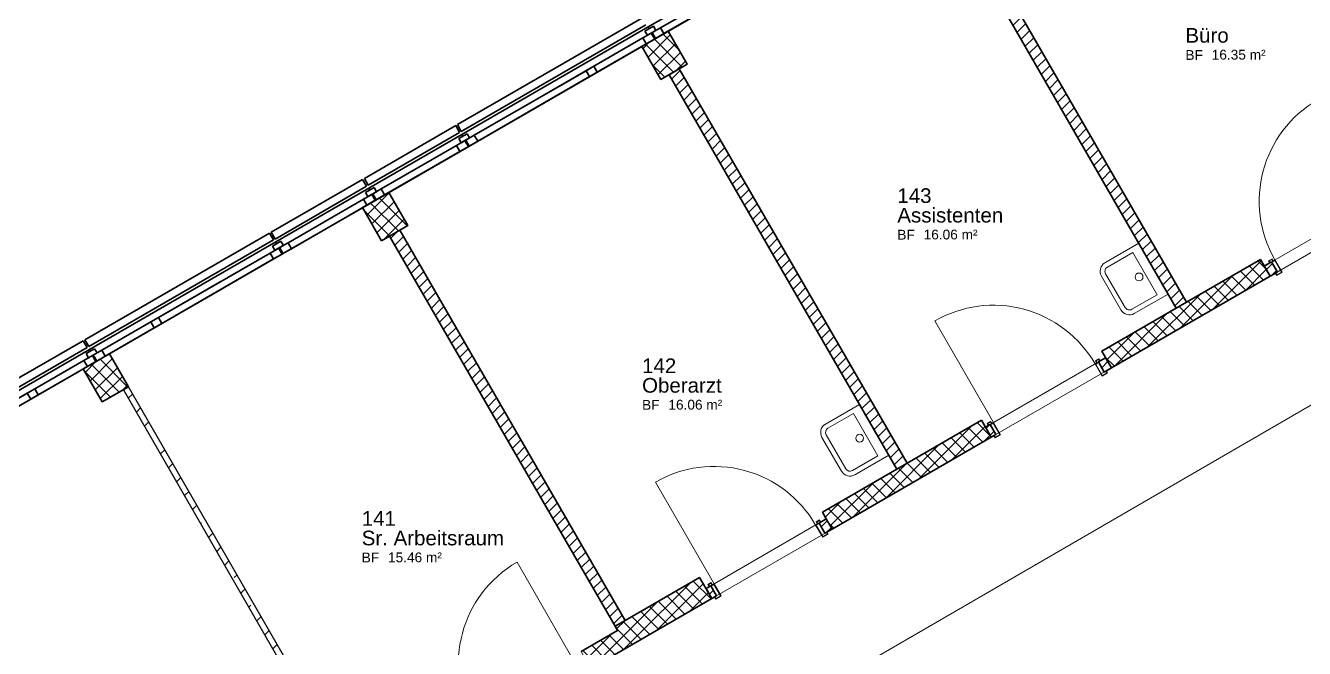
# Model space of a CAD drawing. Header units: centimetres. Extents: x -63 to 12757, y -227 to 7527.
# Drawn here: x 6162 to 7471, y 4216 to 4853 of the extents above; entities that cross this region are included whole.
import ezdxf

# ---------------------------------------------------------------- set-up
doc = ezdxf.new("R2010")
doc.units = ezdxf.units.CM
for name, color, linetype, lineweight in [('A----___H_HATCH', 252, 'Continuous', 9), ('A----___J_MARKEN', 252, 'Continuous', 15), ('A----___M_0', 7, 'Continuous', 9), ('A_E--___E_WAENDE', 7, 'Continuous', 35), ('A_E0-___E_DECKEN', 7, 'Continuous', 9), ('A_E2-___E_STUETZEN', 7, 'Continuous', 35), ('A_E5-___E_FENTUER', 252, 'Continuous', 9), ('A_I4-___E_SANITAER', 253, 'Continuous', 9), ('A_M1-___E_TRENNWAENDE', 7, 'Continuous', 25), ('A_Z20___E_RAUM', 255, 'Continuous', 9), ('A_Z21___T_RAUMTEXT', 7, 'Continuous', 15)]:
    doc.layers.add(name, color=color, linetype=linetype, lineweight=lineweight)
doc.styles.add('Arial_1', font='arial.ttf', dxfattribs={"height": 0.2})
doc.styles.add('Arial_2', font='arial.ttf', dxfattribs={"height": 10})
doc.styles.add('Arial_3', font='arial.ttf', dxfattribs={"height": 15})
pattern_1 = [(45, (0, 0), (-7.071068, 7.071068), []), (135, (0, 0), (-7.071068, -7.071068), [])]
pattern_2 = [(45, (0, 0), (-5.656854, 5.656854), [])]

# ---------------------------------------------------------------- blocks, each defined once
blk = doc.blocks.new('_Beton Eckig Typ - 39 x 31-V9-033O')
at = {"layer": 'A_E2-___E_STUETZEN'}
h = blk.add_hatch(dxfattribs=at)
h.set_pattern_fill('FP_12', color=256, style=0, pattern_type=2)
h.set_pattern_definition([(15, (-7651.016, -766.278), (-2.58819, 9.659258), []), (105, (-7651.016, -766.278), (-9.659258, -2.58819), [])])
h.paths.add_polyline_path([(-12.5, -17.5), (18.5, -17.5), (18.5, 21.5), (-12.5, 21.5)], flags=0)
for p, q in [((18.5, 21.5), (-12.5, 21.5)), ((-12.5, 21.5), (-12.5, -17.5)), ((18.5, -17.5), (18.5, 21.5)), ((-12.5, -17.5), (18.5, -17.5))]:
    blk.add_line(p, q, dxfattribs=at)
blk = doc.blocks.new('_Beton Eckig Typ - 39 x 31-V10-033O')
at = {"layer": 'A_E2-___E_STUETZEN'}
h = blk.add_hatch(dxfattribs=at)
h.set_pattern_fill('FP_13', color=256, style=0, pattern_type=2)
h.set_pattern_definition([(15, (-8311.015, -766.279), (-2.58819, 9.659258), []), (105, (-8311.015, -766.279), (-9.659258, -2.58819), [])])
h.paths.add_polyline_path([(-12.5, -17.5), (18.5, -17.5), (18.5, 21.5), (-12.5, 21.5), (-12.5, 10.3)], flags=0)
for p, q in [((18.5, 21.5), (-12.5, 21.5)), ((-12.5, 21.5), (-12.5, -17.5)), ((18.5, -17.5), (18.5, 21.5)), ((-12.5, -17.5), (18.5, -17.5))]:
    blk.add_line(p, q, dxfattribs=at)
blk = doc.blocks.new('_Zargentür 1-flg - 120 x 210-2022513-033O')
at = {"layer": 'A_E5-___E_FENTUER'}
for p, q in [((-60, 19.3), (-66.5, 19.3)), ((-66.5, 19.3), (-66.5, 16.8)), ((-66.5, 16.8), (-66, 16.8)), ((-66, 16.8), (-66, 18.8)), ((-66, 18.8), (-60.5, 18.8)), ((-60.5, 18.8), (-60.5, 5.3)), ((-60, 4.8), (-60, 19.3)), ((60, 19.3), (60, 4.8)), ((66.5, 19.3), (60, 19.3)), ((60.5, 5.3), (60.5, 18.8)), ((60.5, 18.8), (66, 18.8)), ((66, 18.8), (66, 16.8)), ((66, 16.8), (66.5, 16.8)), ((66.5, 16.8), (66.5, 19.3)), ((-65.5, 4.8), (-66, 4.8)), ((-66, 4.8), (-66, 2.3)), ((-66, 2.3), (-62, 2.3)), ((-65.5, 2.8), (-65.5, 4.8)), ((-62.5, 2.8), (-65.5, 2.8)), ((-60.5, 5.3), (-62.5, 5.3)), ((-62.5, 5.3), (-62.5, 2.8)), ((-62, 2.3), (-62, 4.8)), ((-62, 4.8), (-60, 4.8)), ((-60, 4.8), (-60, -115.2)), ((60, 4.8), (62, 4.8)), ((62.5, 5.3), (60.5, 5.3)), ((62, 4.8), (62, 2.3)), ((62, 2.3), (66, 2.3)), ((62.5, 2.8), (62.5, 5.3)), ((65.5, 2.8), (62.5, 2.8)), ((66, 4.8), (65.5, 4.8)), ((65.5, 4.8), (65.5, 2.8)), ((66, 2.3), (66, 4.8))]:
    blk.add_line(p, q, dxfattribs=at)
blk.add_arc((-60, 4.8), 120, 270, 0, dxfattribs=at)
blk = doc.blocks.new('_Zargentür 1-flg - 120 x 210-2022510-033O')
at = {"layer": 'A_E5-___E_FENTUER'}
for p, q in [((-60, -4.8), (-60, 115.2)), ((-66, -2.3), (-62, -2.3)), ((-66, -4.8), (-66, -2.3)), ((-65.5, -4.8), (-66, -4.8)), ((-65.5, -2.8), (-65.5, -4.8)), ((-62.5, -2.8), (-65.5, -2.8)), ((-62.5, -5.3), (-62.5, -2.8)), ((-60.5, -5.3), (-62.5, -5.3)), ((-62, -2.3), (-62, -4.8)), ((-62, -4.8), (-60, -4.8)), ((-60.5, -18.8), (-60.5, -5.3)), ((-60, -4.8), (-60, -19.3)), ((60, -4.8), (62, -4.8)), ((60, -19.3), (60, -4.8)), ((60.5, -5.3), (60.5, -18.8)), ((62.5, -5.3), (60.5, -5.3)), ((62, -2.3), (66, -2.3)), ((62, -4.8), (62, -2.3)), ((62.5, -2.8), (62.5, -5.3)), ((65.5, -2.8), (62.5, -2.8)), ((65.5, -4.8), (65.5, -2.8)), ((66, -4.8), (65.5, -4.8)), ((66, -2.3), (66, -4.8)), ((-66.5, -16.8), (-66, -16.8)), ((-66.5, -19.3), (-66.5, -16.8)), ((-60, -19.3), (-66.5, -19.3)), ((-66, -16.8), (-66, -18.8)), ((-66, -18.8), (-60.5, -18.8)), ((66.5, -19.3), (60, -19.3)), ((60.5, -18.8), (66, -18.8)), ((66, -16.8), (66.5, -16.8)), ((66, -18.8), (66, -16.8)), ((66.5, -16.8), (66.5, -19.3))]:
    blk.add_line(p, q, dxfattribs=at)
blk.add_arc((-60, -4.8), 120, 360, 90, dxfattribs=at)
blk = doc.blocks.new('_Waschbecken - 600 x 500-355373-033O')
at = {"layer": 'A_I4-___E_SANITAER'}
for p, q in [((32.6, 56), (-7.4, 56)), ((-17.4, 46), (-17.4, 6)), ((-12.4, 16), (-12.4, 46)), ((-12.4, 16), (-12.4, 46)), ((-7.4, 51), (32.6, 51)), ((-7.4, 51), (32.6, 51)), ((37.6, 46), (37.6, 16)), ((37.6, 46), (37.6, 16)), ((42.6, 6), (42.6, 46)), ((37.6, 16), (-12.4, 16)), ((37.6, 16), (-12.4, 16)), ((-17.4, 6), (42.6, 6))]:
    blk.add_line(p, q, dxfattribs=at)
blk.add_circle((12.6, 23), 4, dxfattribs=at)
for centre, radius, start, end in [((-7.4, 46), 10, 90, 180), ((-7.4, 46), 10, 90, 180), ((32.6, 46), 10, 360, 90), ((32.6, 46), 10, 360, 90), ((-7.4, 46), 5, 90, 180), ((-7.4, 46), 5, 90, 180), ((32.6, 46), 5, 0, 90), ((32.6, 46), 5, 0, 90)]:
    blk.add_arc(centre, radius, start, end, dxfattribs=at)
blk = doc.blocks.new('System Elemente - Verglasung-1333656-033O')
at = {"layer": 'A_E--___E_WAENDE'}
for p, q in [((0.3, 1.5), (-0.2, 1.5)), ((-0.2, 1.5), (-0.2, -1.5)), ((0.3, -1.5), (0.3, 1.5)), ((-0.2, -1.5), (0.3, -1.5))]:
    blk.add_line(p, q, dxfattribs=at)
blk = doc.blocks.new('_Flügel 2-flg - Unterlicht - Rahmen 10cm-1334915-033O')
at = {"layer": 'A_E--___E_WAENDE'}
for p, q in [((-99.5, 3.5), (-109.5, 3.5)), ((-109.5, 3.5), (-109.5, -3.5)), ((-99.5, -3.5), (-99.5, 3.5)), ((-99.5, 3.5), (-99.5, -3.5)), ((-99.5, -3.5), (-99.5, 3.5)), ((-99.5, 3.5), (32.5, 3.5)), ((-99.5, 3.5), (-49.5, 3.5)), ((-40.5, 3.5), (99.5, 3.5)), ((41.5, 3.5), (32.5, 3.5)), ((32.5, 3.5), (32.5, -3.5)), ((32.5, 3.5), (32.5, -3.5)), ((41.5, -3.5), (41.5, 3.5)), ((41.5, 3.5), (41.5, -3.5)), ((41.5, 3.5), (99.5, 3.5)), ((109.5, 3.5), (99.5, 3.5)), ((99.5, 3.5), (99.5, -3.5)), ((99.5, 3.5), (99.5, -3.5)), ((99.5, 3.5), (99.5, -3.5)), ((109.5, -3.5), (109.5, 3.5)), ((-109.5, -3.5), (-99.5, -3.5)), ((32.5, -3.5), (-99.5, -3.5)), ((-49.5, -3.5), (-99.5, -3.5)), ((99.5, -3.5), (-40.5, -3.5)), ((32.5, -3.5), (41.5, -3.5)), ((99.5, -3.5), (41.5, -3.5)), ((99.5, -3.5), (109.5, -3.5))]:
    blk.add_line(p, q, dxfattribs=at)
blk = doc.blocks.new('_Flügel 2-flg - Unterlicht - Rahmen 10cm-1334908-033O')
at = {"layer": 'A_E--___E_WAENDE'}
for p, q in [((-99.5, 3.5), (-109.5, 3.5)), ((-109.5, 3.5), (-109.5, -3.5)), ((-99.5, -3.5), (-99.5, 3.5)), ((-99.5, 3.5), (32.5, 3.5)), ((-99.5, 3.5), (-49.5, 3.5)), ((-99.5, 3.5), (-99.5, -3.5)), ((-99.5, -3.5), (-99.5, 3.5)), ((-40.5, 3.5), (99.5, 3.5)), ((41.5, 3.5), (32.5, 3.5)), ((32.5, 3.5), (32.5, -3.5)), ((32.5, 3.5), (32.5, -3.5)), ((41.5, -3.5), (41.5, 3.5)), ((41.5, 3.5), (99.5, 3.5)), ((41.5, 3.5), (41.5, -3.5)), ((109.5, 3.5), (99.5, 3.5)), ((99.5, 3.5), (99.5, -3.5)), ((99.5, 3.5), (99.5, -3.5)), ((99.5, 3.5), (99.5, -3.5)), ((109.5, -3.5), (109.5, 3.5)), ((-109.5, -3.5), (-99.5, -3.5)), ((32.5, -3.5), (-99.5, -3.5)), ((-49.5, -3.5), (-99.5, -3.5)), ((99.5, -3.5), (-40.5, -3.5)), ((32.5, -3.5), (41.5, -3.5)), ((99.5, -3.5), (41.5, -3.5)), ((99.5, -3.5), (109.5, -3.5))]:
    blk.add_line(p, q, dxfattribs=at)
blk = doc.blocks.new('_Flügel 1-flg - Unterlicht - Rahmen 10cm-1334903-033O')
at = {"layer": 'A_E--___E_WAENDE'}
for p, q in [((-44.5, 3.5), (-54.5, 3.5)), ((-54.5, 3.5), (-54.5, -3.5)), ((-44.5, -3.5), (-44.5, 3.5)), ((-44.5, 3.5), (44.5, 3.5)), ((-44.5, 3.5), (44.5, 3.5)), ((-44.5, 3.5), (-44.5, -3.5)), ((-44.5, 3.5), (-44.5, -3.5)), ((54.5, 3.5), (44.5, 3.5)), ((44.5, 3.5), (44.5, -3.5)), ((44.5, 3.5), (44.5, -3.5)), ((44.5, 3.5), (44.5, -3.5)), ((54.5, -3.5), (54.5, 3.5)), ((-54.5, -3.5), (-44.5, -3.5)), ((44.5, -3.5), (-44.5, -3.5)), ((44.5, -3.5), (-44.5, -3.5)), ((44.5, -3.5), (54.5, -3.5))]:
    blk.add_line(p, q, dxfattribs=at)
blk = doc.blocks.new('_Flügel 2-flg - Unterlicht - Rahmen 10cm-1334913-033O')
at = {"layer": 'A_E--___E_WAENDE'}
for p, q in [((-99.5, 3.5), (-109.5, 3.5)), ((-109.5, 3.5), (-109.5, -3.5)), ((-99.5, -3.5), (-99.5, 3.5)), ((-99.5, 3.5), (-99.5, -3.5)), ((-99.5, -3.5), (-99.5, 3.5)), ((-99.5, 3.5), (32.5, 3.5)), ((-99.5, 3.5), (-49.5, 3.5)), ((-40.5, 3.5), (99.5, 3.5)), ((41.5, 3.5), (32.5, 3.5)), ((32.5, 3.5), (32.5, -3.5)), ((32.5, 3.5), (32.5, -3.5)), ((41.5, -3.5), (41.5, 3.5)), ((41.5, 3.5), (41.5, -3.5)), ((41.5, 3.5), (99.5, 3.5)), ((109.5, 3.5), (99.5, 3.5)), ((99.5, 3.5), (99.5, -3.5)), ((99.5, 3.5), (99.5, -3.5)), ((99.5, 3.5), (99.5, -3.5)), ((109.5, -3.5), (109.5, 3.5)), ((-109.5, -3.5), (-99.5, -3.5)), ((32.5, -3.5), (-99.5, -3.5)), ((-49.5, -3.5), (-99.5, -3.5)), ((99.5, -3.5), (-40.5, -3.5)), ((32.5, -3.5), (41.5, -3.5)), ((99.5, -3.5), (41.5, -3.5)), ((99.5, -3.5), (109.5, -3.5))]:
    blk.add_line(p, q, dxfattribs=at)
blk = doc.blocks.new('_Flügel 2-flg - Unterlicht - Rahmen 10cm-1334909-033O')
at = {"layer": 'A_E--___E_WAENDE'}
for p, q in [((-99.5, 3.5), (-109.5, 3.5)), ((-109.5, 3.5), (-109.5, -3.5)), ((-99.5, -3.5), (-99.5, 3.5)), ((-99.5, 3.5), (32.5, 3.5)), ((-99.5, 3.5), (-49.5, 3.5)), ((-99.5, 3.5), (-99.5, -3.5)), ((-99.5, -3.5), (-99.5, 3.5)), ((-40.5, 3.5), (99.5, 3.5)), ((41.5, 3.5), (32.5, 3.5)), ((32.5, 3.5), (32.5, -3.5)), ((32.5, 3.5), (32.5, -3.5)), ((41.5, -3.5), (41.5, 3.5)), ((41.5, 3.5), (99.5, 3.5)), ((41.5, 3.5), (41.5, -3.5)), ((109.5, 3.5), (99.5, 3.5)), ((99.5, 3.5), (99.5, -3.5)), ((99.5, 3.5), (99.5, -3.5)), ((99.5, 3.5), (99.5, -3.5)), ((109.5, -3.5), (109.5, 3.5)), ((-109.5, -3.5), (-99.5, -3.5)), ((32.5, -3.5), (-99.5, -3.5)), ((-49.5, -3.5), (-99.5, -3.5)), ((99.5, -3.5), (-40.5, -3.5)), ((32.5, -3.5), (41.5, -3.5)), ((99.5, -3.5), (41.5, -3.5)), ((99.5, -3.5), (109.5, -3.5))]:
    blk.add_line(p, q, dxfattribs=at)
blk = doc.blocks.new('_Flügel 1-flg - Unterlicht - Rahmen 10cm-V27-033O')
at = {"layer": 'A_E--___E_WAENDE'}
for p, q in [((-44.5, 3.5), (-54.5, 3.5)), ((-54.5, 3.5), (-54.5, -3.5)), ((-44.5, -3.5), (-44.5, 3.5)), ((-44.5, 3.5), (44.5, 3.5)), ((-44.5, 3.5), (44.5, 3.5)), ((-44.5, 3.5), (-44.5, -3.5)), ((-44.5, 3.5), (-44.5, -3.5)), ((54.5, 3.5), (44.5, 3.5)), ((44.5, 3.5), (44.5, -3.5)), ((44.5, 3.5), (44.5, -3.5)), ((44.5, 3.5), (44.5, -3.5)), ((54.5, -3.5), (54.5, 3.5)), ((-54.5, -3.5), (-44.5, -3.5)), ((44.5, -3.5), (-44.5, -3.5)), ((44.5, -3.5), (-44.5, -3.5)), ((44.5, -3.5), (54.5, -3.5))]:
    blk.add_line(p, q, dxfattribs=at)
blk = doc.blocks.new('Rechteckiger Pfosten - Deckpfosten 5 x 10-1384669-033O')
at = {"layer": 'A_E--___E_WAENDE'}
for p, q in [((-5, -8.5), (-5, -3.5)), ((-5, -3.5), (5, -3.5)), ((5, -8.5), (-5, -8.5)), ((5, -3.5), (5, -8.5))]:
    blk.add_line(p, q, dxfattribs=at)
blk = doc.blocks.new('_Beschriftung Räume - Nummer_ Name_ Fläche-157530-033O')
at = {"layer": 'A_Z21___T_RAUMTEXT', "insert": (-0.364, -0.522), "char_height": 0.2, "width": 0.44093, "attachment_point": 1, "style": 'Arial_1'}
blk.add_mtext('BF', dxfattribs=at)

msp = doc.modelspace()

# ---------------------------------------------------------------- hatches: boundary and pattern name
at = {"layer": 'A----___H_HATCH'}
h = msp.add_hatch(dxfattribs=at)
h.set_pattern_fill('FP_18', color=256, style=0, pattern_type=2)
h.set_pattern_definition(pattern_2)
h.paths.add_polyline_path([(7339.4, 4563.8), (7349.8, 4569.8), (7116.7, 4973.5), (7106.4, 4967.5), (7333.8, 4573.5)], flags=0)
h = msp.add_hatch(dxfattribs=at)
h.set_pattern_fill('FP_18', color=256, style=0, pattern_type=2)
h.set_pattern_definition(pattern_2)
h.paths.add_polyline_path([(7053.6, 4398.9), (7064, 4404.9), (6831, 4808.4), (6820.6, 4802.4), (7029.9, 4439.8)], flags=0)
h = msp.add_hatch(dxfattribs=at)
h.set_pattern_fill('FP_18', color=256, style=0, pattern_type=2)
h.set_pattern_definition(pattern_2)
h.paths.add_polyline_path([(7435.5, 4596.3), (7442.9, 4600.5), (7436.9, 4610.9), (7429.5, 4606.7)], flags=0)
h.paths.add_polyline_path([(7553.8, 4664.6), (7562.4, 4669.5), (7556.4, 4679.9), (7547.8, 4674.9)], flags=0)
h = msp.add_hatch(dxfattribs=at)
h.set_pattern_fill('FP_18', color=256, style=0, pattern_type=2)
h.set_pattern_definition(pattern_2)
h.paths.add_polyline_path([(6765.3, 4238.2), (6775.7, 4244.2), (6545.2, 4643.4), (6534.8, 4637.4), (6648.9, 4439.8)], flags=0)
h = msp.add_hatch(dxfattribs=at)
h.set_pattern_fill('FP_2', color=256, style=0, pattern_type=2)
h.set_pattern_definition(pattern_1)
h.paths.add_polyline_path([(7273.2, 4502.5), (7435.5, 4596.3), (7425.5, 4613.6), (7263.2, 4519.8), (7270.8, 4506.7)], flags=0)
h = msp.add_hatch(dxfattribs=at)
h.set_pattern_fill('FP_18', color=256, style=0, pattern_type=2)
h.set_pattern_definition(pattern_2)
h.paths.add_polyline_path([(7150.2, 4431.5), (7155, 4434.3), (7149, 4444.7), (7144.2, 4441.9), (7145.4, 4439.8)], flags=0)
h.paths.add_polyline_path([(7265.8, 4498.3), (7273.2, 4502.5), (7267.2, 4512.9), (7259.8, 4508.7), (7261, 4506.7)], flags=0)
h = msp.add_hatch(dxfattribs=at)
h.set_pattern_fill('FP_15', color=256, style=0, pattern_type=2)
h.set_pattern_definition([(45, (0, 0), (-22.45064, 22.45064), []), (45, (22.45, 0), (-22.45064, 22.45064), [15.875, -7.937])])
h.paths.add_polyline_path([(6495.4, 4076.5), (6500.6, 4079.5), (6267.6, 4483.2), (6262.4, 4480.2), (6461, 4136.1)], flags=0)
h = msp.add_hatch(dxfattribs=at)
h.set_pattern_fill('FP_2', color=256, style=0, pattern_type=2)
h.set_pattern_definition(pattern_1)
h.paths.add_polyline_path([(6987.4, 4337.6), (7150.2, 4431.5), (7140.2, 4448.9), (6977.4, 4354.9), (6987.3, 4337.6)], flags=0)
h = msp.add_hatch(dxfattribs=at)
h.set_pattern_fill('FP_18', color=256, style=0, pattern_type=2)
h.set_pattern_definition(pattern_2)
h.paths.add_polyline_path([(6864.4, 4266.5), (6869.2, 4269.3), (6863.2, 4279.7), (6858.4, 4276.9)], flags=0)
h.paths.add_polyline_path([(6980, 4333.3), (6987.3, 4337.6), (6981.3, 4348), (6974, 4343.7)], flags=0)
h = msp.add_hatch(dxfattribs=at)
h.set_pattern_fill('FP_2', color=256, style=0, pattern_type=2)
h.set_pattern_definition(pattern_1)
h.paths.add_polyline_path([(6788.2, 4222.5), (6864.4, 4266.5), (6851.9, 4288.2), (6765.3, 4238.2), (6767.8, 4233.9), (6778.2, 4239.9)], flags=0)
h = msp.add_hatch(dxfattribs=at)
h.set_pattern_fill('FP_2', color=256, style=0, pattern_type=2)
h.set_pattern_definition(pattern_1)
h.paths.add_polyline_path([(6740.6, 4195), (6788.2, 4222.5), (6778.2, 4239.9), (6730.6, 4212.4)], flags=0)
at = {"layer": 'A_E2-___E_STUETZEN'}
h = msp.add_hatch(dxfattribs=at)
h.set_pattern_fill('FP_2', color=256, style=0, pattern_type=2)
h.set_pattern_definition(pattern_1)
h.paths.add_polyline_path([(6526.6, 4632.7), (6553.4, 4648.2), (6533.9, 4682), (6507.1, 4666.5)], flags=0)

# ---------------------------------------------------------------- linework, layer by layer
at = {"layer": 'A----___J_MARKEN'}
msp.add_line((246.8, 273.7), (11178.4, 6609.7), dxfattribs=at)
at = {"layer": 'A----___M_0'}
msp.add_line((7373.5, 5166.7), (5962.3, 4352), dxfattribs=at)
at = {"layer": 'A_E--___E_WAENDE'}
for p, q in [((6799.3, 4851.4), (6989.8, 4961.4)), ((6996.8, 4949.2), (6806.3, 4839.2)), ((7349.8, 4569.8), (7126.3, 4957)), ((7123.9, 4937.1), (7339.4, 4563.8)), ((6604.1, 4751.4), (6792.9, 4860.4)), ((6796.9, 4853.4), (6608.1, 4744.4)), ((6608.7, 4741.4), (6799.3, 4851.4)), ((6799.3, 4851.4), (6800.3, 4849.6)), ((6799.3, 4851.4), (6800.3, 4849.6)), ((6802.8, 4845.3), (6806.3, 4839.2)), ((6802.8, 4845.3), (6806.3, 4839.2)), ((6806.3, 4839.2), (6615.7, 4729.2)), ((6831, 4808.4), (6820.6, 4802.4)), ((6820.6, 4802.4), (7053.6, 4398.9)), ((7064, 4404.9), (6831, 4808.4)), ((6508.9, 4696.4), (6602.4, 4750.4)), ((6606.4, 4743.4), (6602.4, 4750.4)), ((6604.1, 4751.4), (6608.1, 4744.4)), ((6606.4, 4743.4), (6512.9, 4689.4)), ((6513.5, 4686.4), (6608.7, 4741.4)), ((6608.7, 4741.4), (6609.7, 4739.6)), ((6608.7, 4741.4), (6609.7, 4739.6)), ((6615.7, 4729.2), (6520.5, 4674.2)), ((6612.2, 4735.3), (6615.7, 4729.2)), ((6612.2, 4735.3), (6615.7, 4729.2)), ((6508.9, 4696.4), (6512.9, 4689.4)), ((6413.6, 4641.4), (6507.1, 4695.4)), ((6511.1, 4688.4), (6417.6, 4634.4)), ((6418.2, 4631.4), (6513.5, 4686.4)), ((6511.1, 4688.4), (6507.1, 4695.4)), ((6513.5, 4686.4), (6514.5, 4684.6)), ((6513.5, 4686.4), (6514.5, 4684.6)), ((6520.5, 4674.2), (6425.2, 4619.2)), ((6517, 4680.3), (6520.5, 4674.2)), ((6517, 4680.3), (6520.5, 4674.2)), ((6223.1, 4531.4), (6411.9, 4640.4)), ((6415.9, 4633.4), (6227.1, 4524.4)), ((6227.7, 4521.4), (6418.2, 4631.4)), ((6415.9, 4633.4), (6411.9, 4640.4)), ((6413.6, 4641.4), (6417.6, 4634.4)), ((6418.2, 4631.4), (6419.2, 4629.6)), ((6418.2, 4631.4), (6419.2, 4629.6)), ((6545.2, 4643.4), (6534.8, 4637.4)), ((6534.8, 4637.4), (6765.3, 4238.2)), ((6775.7, 4244.2), (6545.2, 4643.4)), ((6425.2, 4619.2), (6234.7, 4509.2)), ((6421.7, 4625.3), (6425.2, 4619.2)), ((6421.7, 4625.3), (6425.2, 4619.2)), ((7425.5, 4613.6), (7349.8, 4569.8)), ((7435.5, 4596.3), (7425.5, 4613.6)), ((7436.9, 4610.9), (7429.5, 4606.7)), ((7429.5, 4606.7), (7435.5, 4596.3)), ((7442.9, 4600.5), (7436.9, 4610.9)), ((7273.2, 4502.5), (7435.5, 4596.3)), ((7435.5, 4596.3), (7442.9, 4600.5)), ((7339.4, 4563.8), (7349.8, 4569.8)), ((7339.4, 4563.8), (7263.2, 4519.8)), ((6032.5, 4421.4), (6221.3, 4530.4)), ((6225.3, 4523.4), (6221.3, 4530.4)), ((6223.1, 4531.4), (6227.1, 4524.4)), ((6225.3, 4523.4), (6036.5, 4414.4)), ((6037.2, 4411.4), (6227.7, 4521.4)), ((6227.7, 4521.4), (6228.7, 4519.6)), ((6227.7, 4521.4), (6228.7, 4519.6)), ((6231.2, 4515.3), (6234.7, 4509.2)), ((6231.2, 4515.3), (6234.7, 4509.2)), ((7263.2, 4519.8), (7273.2, 4502.5)), ((6234.7, 4509.2), (6044.2, 4399.2)), ((7267.2, 4512.9), (7259.8, 4508.7)), ((7259.8, 4508.7), (7265.8, 4498.3)), ((7265.8, 4498.3), (7273.2, 4502.5)), ((7273.2, 4502.5), (7267.2, 4512.9)), ((7140.2, 4448.9), (7064, 4404.9)), ((7150.2, 4431.5), (7140.2, 4448.9)), ((7149, 4444.7), (7144.2, 4441.9)), ((7144.2, 4441.9), (7150.2, 4431.5)), ((7155, 4434.3), (7149, 4444.7)), ((6987.4, 4337.6), (7150.2, 4431.5)), ((7150.2, 4431.5), (7155, 4434.3)), ((7053.6, 4398.9), (6977.4, 4354.9)), ((7053.6, 4398.9), (7064, 4404.9)), ((6981.3, 4348), (6974, 4343.7)), ((6974, 4343.7), (6980, 4333.3)), ((6977.4, 4354.9), (6981.3, 4348)), ((6981.3, 4348), (6987.3, 4337.6)), ((6987.3, 4337.6), (6981.3, 4348)), ((6980, 4333.3), (6987.3, 4337.6)), ((6987.3, 4337.6), (6987.4, 4337.6)), ((6851.9, 4288.2), (6775.7, 4244.2)), ((6864.4, 4266.5), (6851.9, 4288.2)), ((6863.2, 4279.7), (6858.4, 4276.9)), ((6869.2, 4269.3), (6863.2, 4279.7)), ((6777.8, 4216.5), (6864.4, 4266.5)), ((6858.4, 4276.9), (6864.4, 4266.5)), ((6864.4, 4266.5), (6869.2, 4269.3)), ((6765.3, 4238.2), (6775.7, 4244.2)), ((6767.8, 4233.9), (6730.6, 4212.4)), ((6765.3, 4238.2), (6767.8, 4233.9)), ((6740.6, 4195), (6777.8, 4216.5))]:
    msp.add_line(p, q, dxfattribs=at)
at = {"layer": 'A_E0-___E_DECKEN'}
msp.add_line((7418.5, 5208.9), (4528.1, 3540.1), dxfattribs=at)
at = {"layer": 'A_E2-___E_STUETZEN'}
for p, q in [((6533.9, 4682), (6507.1, 4666.5)), ((6553.4, 4648.2), (6533.9, 4682)), ((6507.1, 4666.5), (6526.6, 4632.7)), ((6526.6, 4632.7), (6553.4, 4648.2))]:
    msp.add_line(p, q, dxfattribs=at)
at = {"layer": 'A_M1-___E_TRENNWAENDE'}
for p, q in [((6267.6, 4483.2), (6262.4, 4480.2)), ((6262.4, 4480.2), (6460.2, 4137.4)), ((6500.6, 4079.5), (6267.6, 4483.2))]:
    msp.add_line(p, q, dxfattribs=at)
at = {"layer": 'A_Z20___E_RAUM', "flags": 128}
for points in [[(7105.5, 5012), (7125, 4978.2), (7116.7, 4973.5), (7116.8, 4973.4), (7125, 4978.2), (7133.7, 4963.1), (7125.5, 4958.3), (7133.5, 4944.4), (7349.8, 4569.8), (7425.5, 4613.6), (7429.5, 4606.7), (7556.4, 4679.9), (7554.2, 4683.7), (7529.9, 4725.8), (7603.5, 4768.3), (7472, 4996.1), (7491.1, 5007.1), (7491.1, 5007.1), (7512.7, 5019.6), (7457.7, 5114.9), (7452.7, 5123.5), (7412, 5100), (7373.5, 5166.7)], [(6819.7, 4847), (6839.2, 4813.2), (6831, 4808.4), (7064, 4404.9), (7140.2, 4448.9), (7144.2, 4441.9), (7267.2, 4512.9), (7263.2, 4519.8), (7339.4, 4563.8), (7123.1, 4938.4), (7114.9, 4933.7), (7098.1, 4962.7), (7106.4, 4967.4), (7106.4, 4967.5), (7098.1, 4962.7), (7078.6, 4996.5)], [(6533.9, 4682), (6553.4, 4648.2), (6545.2, 4643.4), (6775.7, 4244.2), (6851.9, 4288.2), (6858.4, 4276.9), (6981.3, 4348), (6977.4, 4354.9), (7053.6, 4398.9), (6820.6, 4802.5), (6812.3, 4797.7), (6792.8, 4831.5)], [(6248.1, 4517), (6267.6, 4483.2), (6267.6, 4483.2), (6465.8, 4139.8), (6492.3, 4093.9), (6599.3, 4155.7), (6611.6, 4134.4), (6734.6, 4205.4), (6730.6, 4212.4), (6767.8, 4233.9), (6534.8, 4637.5), (6526.6, 4632.7), (6507.1, 4666.5)], [(5962.3, 4352), (5981.8, 4318.2), (5981.8, 4318.2), (5997.8, 4290.5), (6214.8, 3914.6), (6318.7, 3974.6), (6283.6, 4035.5), (6460.2, 4137.4), (6262.4, 4480.2), (6240.8, 4467.7), (6221.3, 4501.5)]]:
    msp.add_lwpolyline(points, close=True, dxfattribs=at)
msp.add_lwpolyline([(7568.9, 4673.3), (7435.5, 4596.3), (7435.5, 4596.3), (7354.6, 4549.5), (7273.2, 4502.5), (7273.2, 4502.5), (7150.2, 4431.5), (7150.2, 4431.5), (7068.8, 4384.5), (6987.4, 4337.6), (6987.3, 4337.6), (6864.4, 4266.6), (6864.4, 4266.5), (6783, 4219.5), (6783, 4219.5), (6740.6, 4195)], dxfattribs=at)

# ---------------------------------------------------------------- block references
at = {"layer": 'A_E--___E_WAENDE'}
for name, p, rotation in [('_Flügel 2-flg - Unterlicht - Rahmen 10cm-1334915-033O', (6899.8, 4897.3), 210.0000000000016), ('_Flügel 2-flg - Unterlicht - Rahmen 10cm-1334908-033O', (6709.3, 4787.3), 30.00000000000158), ('System Elemente - Verglasung-1333656-033O', (6804.7, 4842.4), 30.00000000000158), ('_Flügel 1-flg - Unterlicht - Rahmen 10cm-V27-033O', (6566.4, 4704.8), 30.00000000000158), ('System Elemente - Verglasung-1333656-033O', (6613.8, 4732.1), 30.00000000000158), ('System Elemente - Verglasung-1333656-033O', (6614.2, 4732.4), 30.00000000000158), ('_Flügel 1-flg - Unterlicht - Rahmen 10cm-1334903-033O', (6471.1, 4649.8), 30.00000000000158), ('System Elemente - Verglasung-1333656-033O', (6518.9, 4677.4), 30.00000000000158), ('_Flügel 2-flg - Unterlicht - Rahmen 10cm-1334913-033O', (6328.2, 4567.3), 210.0000000000016), ('System Elemente - Verglasung-1333656-033O', (6423.2, 4622.1), 30.00000000000158), ('System Elemente - Verglasung-1333656-033O', (6423.7, 4622.4), 30.00000000000158), ('_Flügel 2-flg - Unterlicht - Rahmen 10cm-1334909-033O', (6137.7, 4457.3), 30.00000000000158), ('System Elemente - Verglasung-1333656-033O', (6232.7, 4512.1), 30.00000000000158), ('System Elemente - Verglasung-1333656-033O', (6233.2, 4512.4), 30.00000000000158)]:
    msp.add_blockref(name, p, dxfattribs=dict(at, rotation=rotation))
at = {"layer": 'A_E--___E_WAENDE', "extrusion": (0, 0, -1), "rotation": 149.9999999999984}
for p in [(-6804.5, 4842.3), (-6614, 4732.3), (-6518.7, 4677.3), (-6423.5, 4622.3), (-6232.9, 4512.3)]:
    msp.add_blockref('Rechteckiger Pfosten - Deckpfosten 5 x 10-1384669-033O', p, dxfattribs=at)
at = {"layer": 'A_E2-___E_STUETZEN', "rotation": 29.99994581261658}
for name, p in [('_Beton Eckig Typ - 39 x 31-V10-033O', (6814.4, 4819.1)), ('_Beton Eckig Typ - 39 x 31-V9-033O', (6242.8, 4489.1))]:
    msp.add_blockref(name, p, dxfattribs=at)
at = {"layer": 'A_E5-___E_FENTUER'}
for name, p, rotation in [('_Zargentür 1-flg - 120 x 210-2022513-033O', (7489.9, 4647.1), 210.0002488126367), ('_Zargentür 1-flg - 120 x 210-2022510-033O', (7202, 4480.8), 29.99984912876972), ('_Zargentür 1-flg - 120 x 210-2022510-033O', (6916.2, 4315.9), 30.01425281555291), ('_Zargentür 1-flg - 120 x 210-2022513-033O', (6670.7, 4174), 209.9999458126142)]:
    msp.add_blockref(name, p, dxfattribs=dict(at, rotation=rotation))
at = {"layer": 'A_I4-___E_SANITAER'}
for p, rotation in [((7327.6, 4596.2), 119.9998491287719), ((7041.8, 4431.2), 119.9999458126162)]:
    msp.add_blockref('_Waschbecken - 600 x 500-355373-033O', p, dxfattribs=dict(at, rotation=rotation))
at = {"layer": 'A_Z21___T_RAUMTEXT', "xscale": 49.99999999999998, "yscale": 49.99999999999998, "zscale": 49.99999999999998}
for p in [(7367, 4853.8), (7072.3, 4669.9), (6811.2, 4495.8), (6524.4, 4339.6)]:
    msp.add_blockref('_Beschriftung Räume - Nummer_ Name_ Fläche-157530-033O', p, dxfattribs=at)

# ---------------------------------------------------------------- texts
at = {"layer": 'A_Z21___T_RAUMTEXT', "attachment_point": 1}
for s, insert, char_height, width, style in [('Büro', (7348.8, 4850.3), 15, 54.515, 'Arial_3'), ('16.35 m²', (7375.7, 4828), 10, 68.143, 'Arial_2'), ('143', (7054.1, 4686.3), 15, 43.291, 'Arial_3'), ('Assistenten', (7054.1, 4666.3), 15, 133.481, 'Arial_3'), ('16.06 m²', (7081, 4644), 10, 68.143, 'Arial_2'), ('142', (6793, 4512.2), 15, 43.291, 'Arial_3'), ('Oberarzt', (6793, 4492.2), 15, 99.81, 'Arial_3'), ('16.06 m²', (6819.9, 4469.9), 10, 68.143, 'Arial_2'), ('141', (6506.2, 4356), 15, 43.291, 'Arial_3'), ('Sr. Arbeitsraum', (6506.2, 4336), 15, 179.578, 'Arial_3'), ('15.46 m²', (6533.1, 4313.7), 10, 68.143, 'Arial_2')]:
    msp.add_mtext(s, dxfattribs=dict(at, insert=insert, char_height=char_height, width=width, style=style))

doc.saveas('drawing.dxf')
